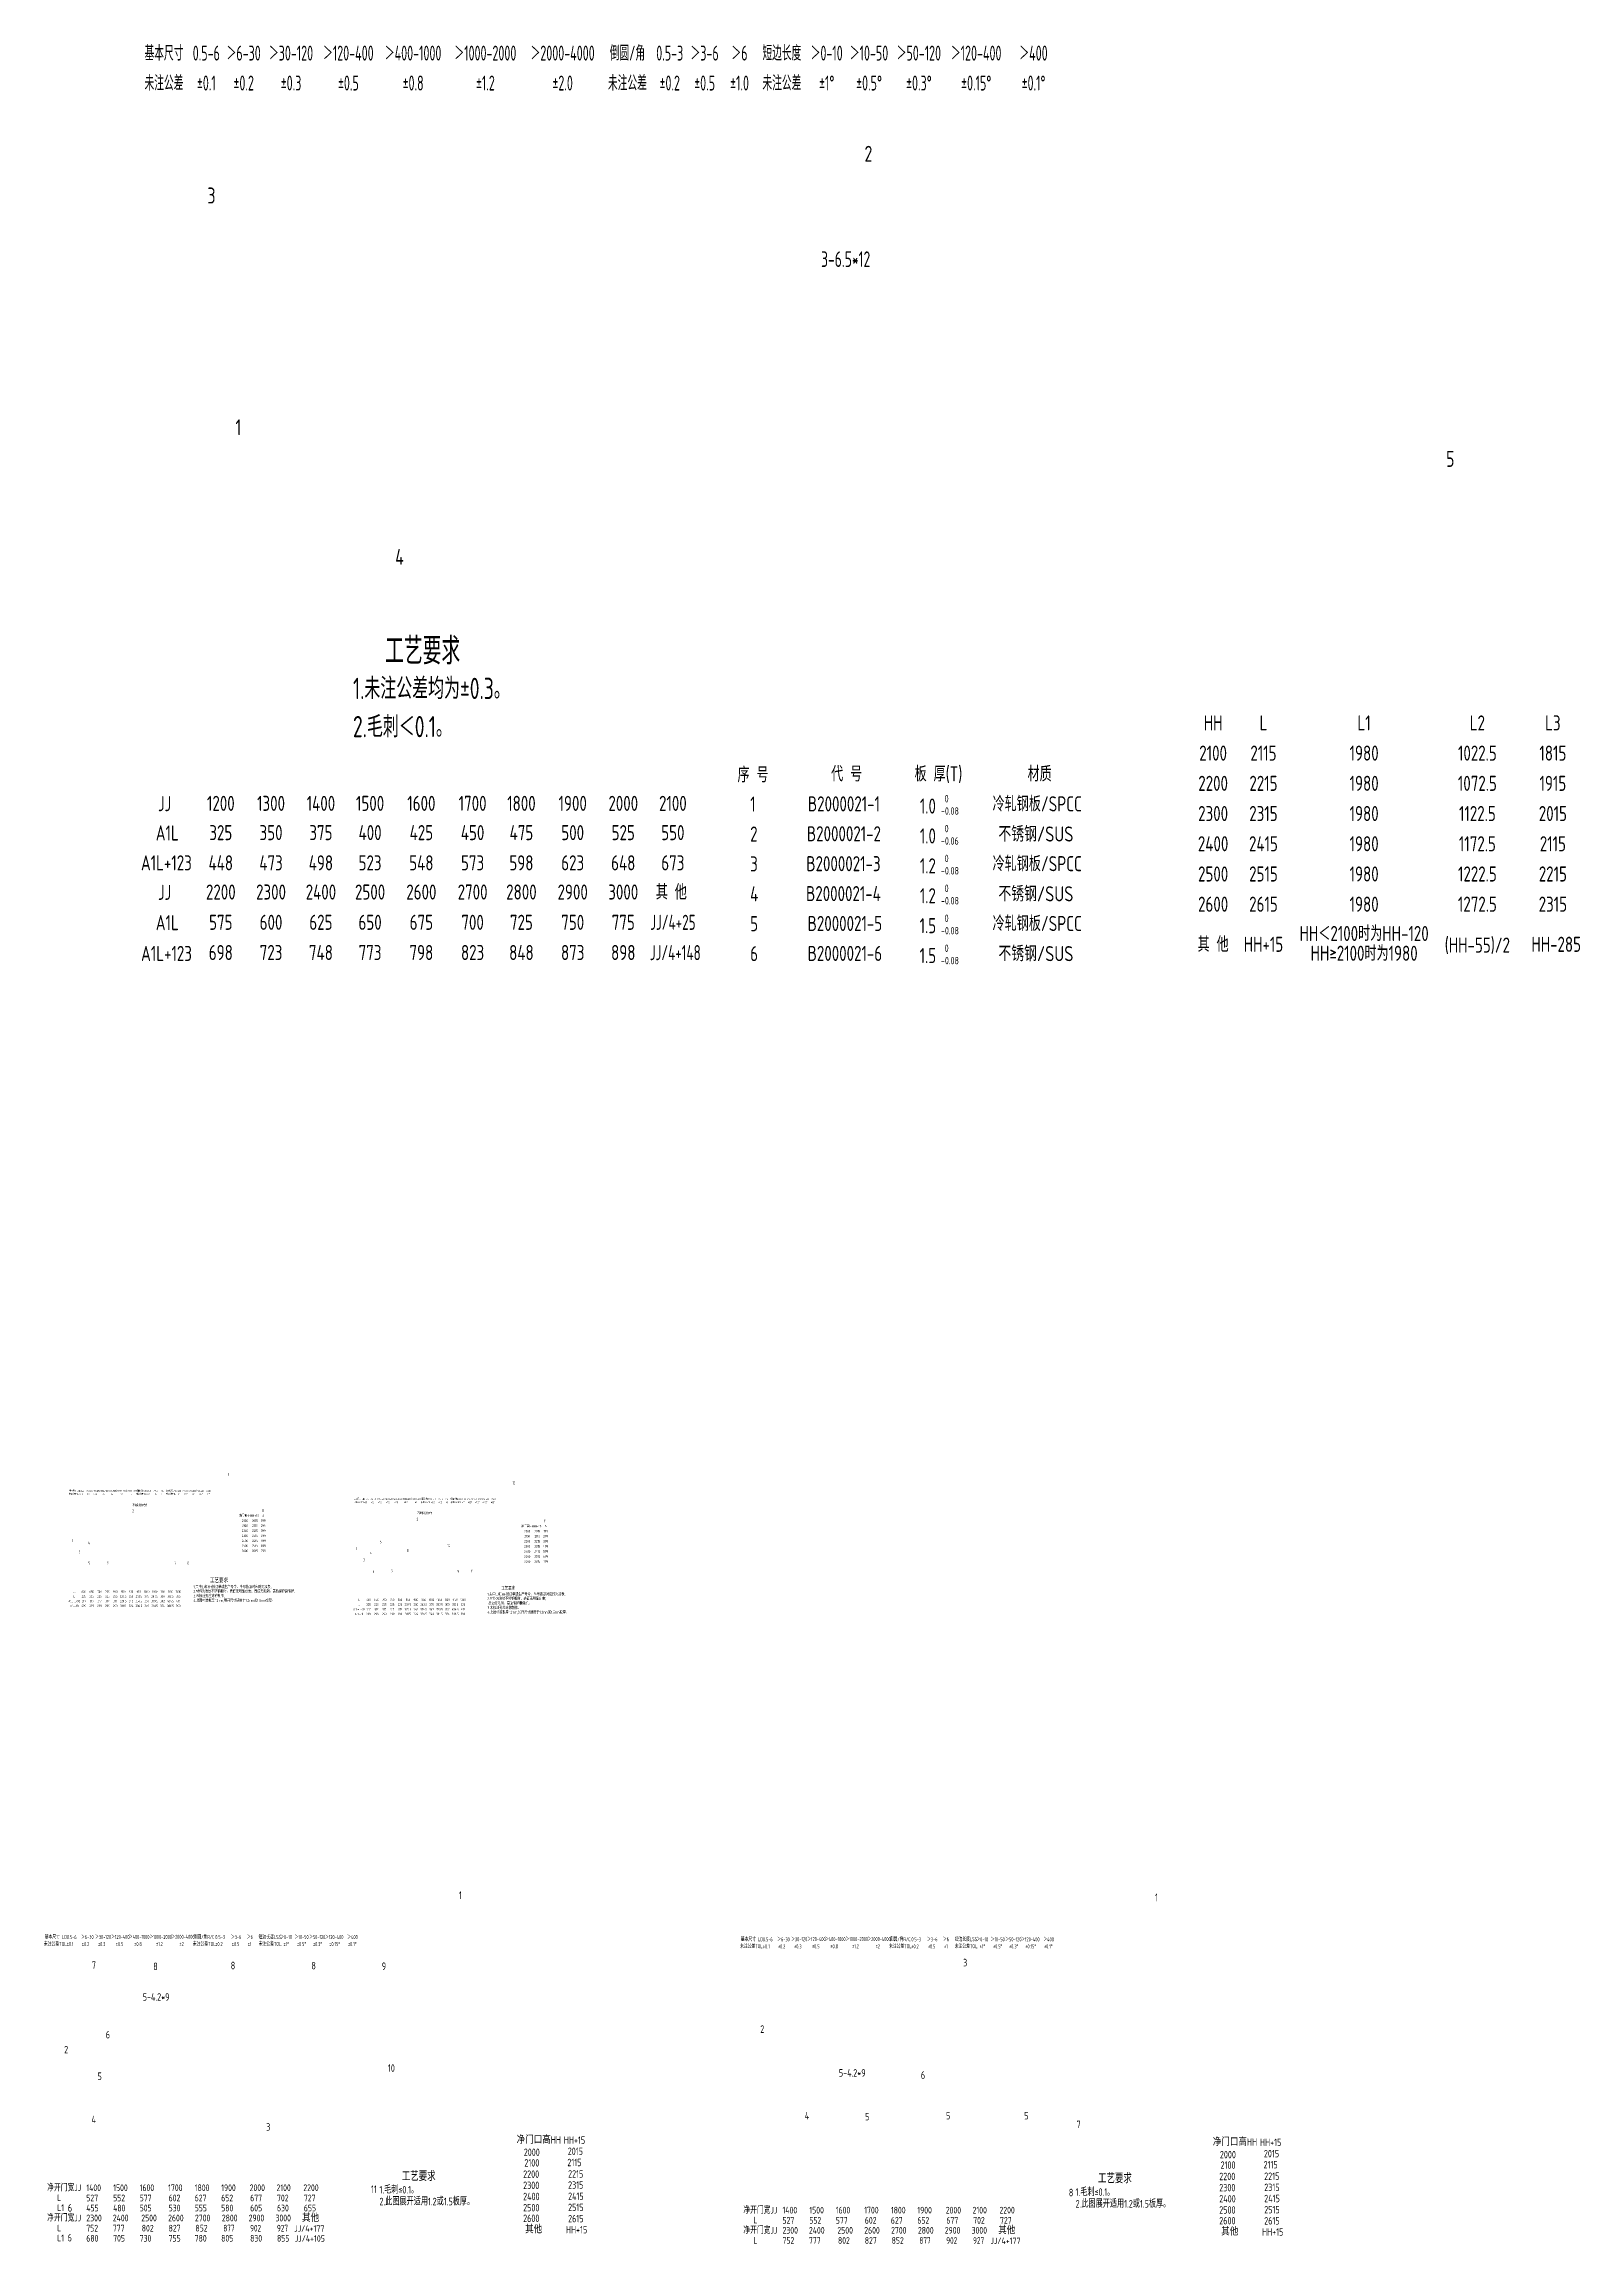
# Model space of a CAD drawing. Header units: inches. Extents: x 14216 to 120088, y -28810 to 23559.
# Drawn here: x 36843 to 39589, y 7090 to 11022 of the extents above; entities that cross this region are included whole.
import ezdxf
from ezdxf.enums import TextEntityAlignment as Align

# ---------------------------------------------------------------- set-up
doc = ezdxf.new("R2010")
doc.units = ezdxf.units.IN
doc.header["$LTSCALE"] = 0.3
doc.header["$MEASUREMENT"] = 0
for name, color, linetype in [('1粗实线', 4, 'Continuous'), ('2', 2, 'Continuous'), ('2细实线', 2, 'Continuous'), ('6', 3, 'Continuous'), ('7', 4, 'Continuous')]:
    doc.layers.add(name, color=color, linetype=linetype)
doc.layers.add('粗实线', color=7, linetype='Continuous', lineweight=30)
doc.styles.add('HZ', font='isocp2.shx', dxfattribs={"width": 0.7, "bigfont": 'hztxt.shx'})

msp = doc.modelspace()

# ---------------------------------------------------------------- texts
at = {"layer": '1粗实线', "color": 4, "style": 'HZ', "width": 0.8}
for s, p in [('2', (38310, 10811.5)), ('3', (37135.1, 10736.9)), ('1', (37185.3, 10322.6)), ('5', (39349.9, 10266.1)), ('4', (37470.9, 10091))]:
    msp.add_text(s, height=28.5, dxfattribs=at).set_placement(p)
at = {"layer": '2', "color": 6, "style": 'HZ'}
for s, height, width, p in [('1.未注公差均为±0.3。', 38, 0.75, (37395.3, 9851.2)), ('2.毛刺＜0.1。', 38, 0.75, (37395.2, 9782.9)), ('不锈钢发纹方向', 4, 0.7, (37001.1, 8408.3)), ('不锈钢发纹方向', 4, 0.7, (37510.3, 8393.8)), ('1.毛刺≤0.1。', 13.5, 0.7, (37442.6, 7179.9)), ('2.此图展开适用1.2或1.5板厚。', 13.5, 0.7, (37442.6, 7158.9)), ('1.毛刺≤0.1。', 13.5, 0.7, (38687.4, 7175.8)), ('2.此图展开适用1.2或1.5板厚。', 13.5, 0.7, (38687.4, 7154.8))]:
    msp.add_text(s, height=height, dxfattribs=dict(at, width=width)).set_placement(p)
at = {"layer": '2', "style": 'HZ'}
for s, width, p in [('HH', 0.8, (38933.3, 9808.5)), ('L', 0.8, (39023.3, 9808.5)), ('L1', 0.8, (39203.3, 9808.5)), ('L2', 0.8, (39405.8, 9808.5)), ('L3', 0.8, (39540.8, 9808.5)), ('2100', 0.8, (38933.3, 9754.5)), ('2115', 0.8, (39023.3, 9754.5)), ('1980', 0.8, (39203.3, 9754.5)), ('1022.5', 0.8, (39405.8, 9754.5)), ('1815', 0.8, (39540.8, 9754.5)), ('2200', 0.8, (38933.3, 9700.5)), ('2215', 0.8, (39023.3, 9700.5)), ('1980', 0.8, (39203.3, 9700.5)), ('1072.5', 0.8, (39405.8, 9700.5)), ('1915', 0.8, (39540.8, 9700.5)), ('JJ', 0.8, (37058.4, 9664.2)), ('1200', 0.8, (37159, 9664.7)), ('1300', 0.8, (37248.8, 9664.7)), ('1400', 0.8, (37338, 9664.7)), ('1500', 0.8, (37425.9, 9664.7)), ('1600', 0.8, (37517.6, 9664.7)), ('1700', 0.8, (37609.2, 9664.7)), ('1800', 0.8, (37696.5, 9664.7)), ('1900', 0.8, (37788.2, 9664.7)), ('2000', 0.8, (37878.6, 9664.7)), ('2100', 0.8, (37967.3, 9664.7)), ('2300', 0.8, (38933.3, 9646.5)), ('2315', 0.8, (39023.3, 9646.5)), ('1980', 0.8, (39203.3, 9646.5)), ('1122.5', 0.8, (39405.8, 9646.5)), ('2015', 0.8, (39540.8, 9646.5)), ('A1L', 0.8, (37063.3, 9611.8)), ('325', 0.8, (37159, 9612.4)), ('350', 0.8, (37248.8, 9612.4)), ('375', 0.8, (37338, 9612.4)), ('400', 0.8, (37425.9, 9612.4)), ('425', 0.8, (37517.6, 9612.4)), ('450', 0.8, (37609.2, 9612.4)), ('475', 0.8, (37696.5, 9612.4)), ('500', 0.8, (37788.2, 9612.4)), ('525', 0.8, (37878.6, 9612.4)), ('550', 0.8, (37967.3, 9612.4)), ('2400', 0.8, (38933.3, 9592.5)), ('2415', 0.8, (39023.3, 9592.5)), ('1980', 0.8, (39203.3, 9592.5)), ('1172.5', 0.8, (39405.8, 9592.5)), ('2115', 0.8, (39540.8, 9592.5)), ('A1L+123', 0.8, (37061.7, 9558.4)), ('448', 0.8, (37159, 9558.4)), ('473', 0.8, (37248.8, 9558.4)), ('498', 0.8, (37338, 9558.4)), ('523', 0.8, (37425.9, 9558.4)), ('548', 0.8, (37517.6, 9558.4)), ('573', 0.8, (37609.2, 9558.4)), ('598', 0.8, (37696.5, 9558.4)), ('623', 0.8, (37788.2, 9558.4)), ('648', 0.8, (37878.6, 9558.4)), ('673', 0.8, (37967.3, 9558.4)), ('JJ', 0.8, (37058.4, 9505.6)), ('2200', 0.8, (37159, 9506.2)), ('2300', 0.8, (37248.8, 9506.2)), ('2400', 0.8, (37338, 9506.2)), ('2500', 0.8, (37425.9, 9506.2)), ('2600', 0.8, (37517.6, 9506.2)), ('2700', 0.8, (37609.2, 9506.2)), ('2800', 0.8, (37696.5, 9506.2)), ('2900', 0.8, (37788.2, 9506.2)), ('3000', 0.8, (37878.6, 9506.2)), ('其 他', 0.8, (37964.6, 9506.2)), ('2500', 0.8, (38933.3, 9538.5)), ('2515', 0.8, (39023.3, 9538.5)), ('1980', 0.8, (39203.3, 9538.5)), ('1222.5', 0.8, (39405.8, 9538.5)), ('2215', 0.8, (39540.8, 9538.5)), ('2600', 0.8, (38933.3, 9484.5)), ('2615', 0.8, (39023.3, 9484.5)), ('1980', 0.8, (39203.3, 9484.5)), ('1272.5', 0.8, (39405.8, 9484.5)), ('2315', 0.8, (39540.8, 9484.5)), ('A1L', 0.8, (37063.3, 9451.5)), ('575', 0.8, (37159, 9452.1)), ('600', 0.8, (37248.8, 9452.1)), ('625', 0.8, (37338, 9452.1)), ('650', 0.8, (37425.9, 9452.1)), ('675', 0.8, (37517.6, 9452.1)), ('700', 0.8, (37609.2, 9452.1)), ('725', 0.8, (37696.5, 9452.1)), ('750', 0.8, (37788.2, 9452.1)), ('775', 0.8, (37878.6, 9452.1)), ('JJ/4+25', 0.7, (37967.3, 9452.1)), ('HH＜2100时为HH-120', 0.8, (39203.3, 9432.1)), ('A1L+123', 0.8, (37061.9, 9396.4)), ('698', 0.8, (37159, 9398.1)), ('723', 0.8, (37248.8, 9398.1)), ('748', 0.8, (37338, 9398.1)), ('773', 0.8, (37425.9, 9398.1)), ('798', 0.8, (37517.6, 9398.1)), ('823', 0.8, (37609.2, 9398.1)), ('848', 0.8, (37696.5, 9398.1)), ('873', 0.8, (37788.2, 9398.1)), ('898', 0.8, (37878.6, 9398.1)), ('JJ/4+148', 0.7, (37971.6, 9397.9)), ('其 他', 0.8, (38933.3, 9412.8)), ('HH+15', 0.8, (39023.3, 9412.8)), ('HH≥2100时为1980', 0.8, (39203.3, 9396.8)), ('(HH-55)/2', 0.8, (39405.8, 9411.4)), ('HH-285', 0.8, (39546.7, 9412.8))]:
    msp.add_text(s, height=27, dxfattribs=dict(at, width=width)).set_placement(p, align=Align.MIDDLE_CENTER)
at = {"layer": '2', "color": 2, "linetype": 'ByBlock', "style": 'HZ', "width": 0.8}
for s, p in [('序 号', (38082.9, 9702.3)), ('1', (38105.5, 9649.9)), ('2', (38105.5, 9596.4)), ('3', (38105.5, 9543)), ('4', (38105.5, 9489.5)), ('5', (38105.5, 9436.1)), ('6', (38105.5, 9382.6))]:
    msp.add_text(s, height=27, dxfattribs=at).set_placement(p)
for s, p in [('代 号', (38278, 9717.3)), ('板 厚(T)', (38442.2, 9717.3)), ('材质', (38623.1, 9717.3)), ('B2000021-1', (38273.2, 9663.8)), ('1.0', (38423.3, 9659.9)), ('冷轧钢板/SPCC', (38618.7, 9663.8)), ('B2000021-2', (38273.2, 9610.4)), ('1.0', (38423.3, 9606.5)), ('B2000021-3', (38272.3, 9556.9)), ('1.2', (38423.3, 9553)), ('冷轧钢板/SPCC', (38618.7, 9556.9)), ('B2000021-4', (38272.3, 9503.4)), ('1.2', (38423.3, 9499.6)), ('B2000021-5', (38274.9, 9450)), ('1.5', (38423.3, 9446.1)), ('冷轧钢板/SPCC', (38618.7, 9450)), ('B2000021-6', (38274.9, 9396.5)), ('1.5', (38423.3, 9392.6))]:
    msp.add_text(s, height=27, dxfattribs=at).set_placement(p, align=Align.MIDDLE_CENTER)
at = {"layer": '2', "style": 'HZ'}
for s, height, width, p in [('不锈钢/SUS', 27, 0.85, (38549.4, 9596.4)), ('不锈钢/SUS', 27, 0.85, (38549.4, 9489.5)), ('不锈钢/SUS', 27, 0.85, (38549.4, 9382.6)), ('净开门宽JJ', 12, 0.75, (36848.5, 7184.2)), ('1400', 12, 0.75, (36918.6, 7184.2)), ('1500', 12, 0.75, (36966.6, 7184.2)), ('1600', 12, 0.75, (37013.9, 7184.2)), ('1700', 12, 0.75, (37064.8, 7184.2)), ('1800', 12, 0.75, (37112.4, 7184.2)), ('1900', 12, 0.75, (37159.7, 7184.2)), ('2000', 12, 0.75, (37210.6, 7184.2)), ('2100', 12, 0.75, (37258.6, 7184.2)), ('2200', 12, 0.75, (37306.6, 7184.2)), ('L', 12, 0.75, (36866.5, 7166.5)), ('L1', 12, 0.75, (36866.5, 7148.5)), ('455', 12, 0.75, (36918.5, 7148)), ('527', 12, 0.75, (36918.5, 7166)), ('480', 12, 0.75, (36966.5, 7148)), ('552', 12, 0.75, (36966.5, 7166)), ('577', 12, 0.75, (37013.9, 7166)), ('505', 12, 0.75, (37013.9, 7148)), ('602', 12, 0.75, (37065.7, 7166)), ('530', 12, 0.75, (37065.7, 7148)), ('627', 12, 0.75, (37112.3, 7166)), ('555', 12, 0.75, (37112.3, 7148)), ('652', 12, 0.75, (37159.7, 7166)), ('580', 12, 0.75, (37159.7, 7148)), ('677', 12, 0.75, (37211.5, 7166)), ('605', 12, 0.75, (37211.5, 7148)), ('702', 12, 0.75, (37259.5, 7166)), ('630', 12, 0.75, (37259.5, 7148)), ('727', 12, 0.75, (37307.5, 7166)), ('655', 12, 0.75, (37307.5, 7148)), ('净开门宽JJ', 12, 0.75, (38093.2, 7144.2)), ('净开门宽JJ', 12, 0.75, (36848.5, 7130.2)), ('L', 12, 0.75, (36866.5, 7112.5)), ('752', 12, 0.75, (36918.5, 7112)), ('2300', 12, 0.75, (36918.6, 7130.2)), ('777', 12, 0.75, (36965.9, 7112)), ('2400', 12, 0.75, (36965.9, 7130.2)), ('2500', 12, 0.75, (37016.8, 7130.2)), ('802', 12, 0.75, (37017.7, 7112)), ('2600', 12, 0.75, (37064.8, 7130.2)), ('827', 12, 0.75, (37065.7, 7112)), ('2700', 12, 0.75, (37112.8, 7130.2)), ('852', 12, 0.75, (37113.7, 7112)), ('2800', 12, 0.75, (37160.8, 7130.2)), ('877', 12, 0.7, (37163.4, 7112)), ('2900', 12, 0.75, (37208.8, 7130.2)), ('902', 12, 0.7, (37211.4, 7112)), ('3000', 12, 0.75, (37256.8, 7130.2)), ('927', 12, 0.7, (37259.4, 7112)), ('JJ/4+177', 11.5, 0.8, (37290.4, 7111.8)), ('其他', 13.3, 0.85, (37304.2, 7129.4)), ('净开门宽JJ', 12, 0.75, (38093.2, 7108.2)), ('L', 12, 0.75, (38111.2, 7126.5)), ('1400', 12, 0.75, (38163.4, 7144.2)), ('2300', 12, 0.75, (38163.4, 7108.2)), ('527', 12, 0.75, (38163.3, 7126)), ('2400', 12, 0.75, (38210.6, 7108.2)), ('1500', 12, 0.75, (38211.4, 7144.2)), ('552', 12, 0.75, (38211.3, 7126)), ('1600', 12, 0.75, (38258.6, 7144.2)), ('577', 12, 0.75, (38258.6, 7126)), ('2500', 12, 0.75, (38261.5, 7108.2)), ('1700', 12, 0.75, (38309.5, 7144.2)), ('2600', 12, 0.75, (38309.5, 7108.2)), ('602', 12, 0.75, (38310.5, 7126)), ('1800', 12, 0.75, (38357.2, 7144.2)), ('627', 12, 0.75, (38357.1, 7126)), ('2700', 12, 0.75, (38357.5, 7108.2)), ('1900', 12, 0.75, (38404.4, 7144.2)), ('652', 12, 0.75, (38404.4, 7126)), ('2800', 12, 0.75, (38405.5, 7108.2)), ('2900', 12, 0.75, (38453.5, 7108.2)), ('2000', 12, 0.75, (38455.3, 7144.2)), ('677', 12, 0.75, (38456.3, 7126)), ('3000', 12, 0.75, (38501.5, 7108.2)), ('2100', 12, 0.75, (38503.3, 7144.2)), ('702', 12, 0.75, (38504.3, 7126)), ('其他', 13.3, 0.85, (38548.9, 7107.3)), ('2200', 12, 0.75, (38551.3, 7144.2)), ('727', 12, 0.75, (38552.3, 7126)), ('L1', 12, 0.75, (36866.5, 7094.5)), ('680', 12, 0.75, (36918.5, 7094)), ('705', 12, 0.75, (36966.5, 7094)), ('730', 12, 0.75, (37013.9, 7094)), ('755', 12, 0.75, (37065.7, 7094)), ('780', 12, 0.75, (37112.3, 7094)), ('805', 12, 0.75, (37159.7, 7094)), ('830', 12, 0.75, (37211.5, 7094)), ('855', 12, 0.75, (37259.5, 7094)), ('JJ/4+105', 11.5, 0.8, (37291.2, 7093.8)), ('L', 12, 0.75, (38111.2, 7090.5)), ('752', 12, 0.75, (38163.3, 7090)), ('777', 12, 0.75, (38210.6, 7090)), ('802', 12, 0.75, (38262.5, 7090)), ('827', 12, 0.75, (38310.5, 7090)), ('852', 12, 0.75, (38358.5, 7090)), ('877', 12, 0.7, (38408.1, 7090)), ('902', 12, 0.7, (38456.1, 7090)), ('927', 12, 0.7, (38504.1, 7090)), ('JJ/4+177', 11.5, 0.8, (38535.1, 7089.7))]:
    msp.add_text(s, height=height, dxfattribs=dict(at, width=width)).set_placement(p)
at = {"layer": '2', "color": 6, "attachment_point": 5, "style": 'HZ'}
for s, insert, char_height in [('3-6.5*12', (38276.3, 10637.4), 28), ('\\A1;5-4.2*9', (37043.3, 7531.2), 13.5), ('\\A1;5-4.2*9', (38288, 7395.5), 13.5)]:
    msp.add_mtext(s, dxfattribs=dict(at, insert=insert, char_height=char_height))
at = {"layer": '2', "char_height": 13.28, "attachment_point": 1, "style": 'HZ'}
for s, insert in [(' 0\\P-0.08', (38446.7, 9679.8)), (' 0\\P-0.06', (38446.7, 9626.3)), (' 0\\P-0.08', (38446.7, 9572.9)), (' 0\\P-0.08', (38446.7, 9519.4)), (' 0\\P-0.08', (38446.7, 9465.9)), (' 0\\P-0.08', (38446.7, 9412.5))]:
    msp.add_mtext(s, dxfattribs=dict(at, insert=insert))
at = {"layer": '2细实线', "linetype": 'ByBlock', "style": 'HZ', "width": 0.65}
for s, p in [('基本尺寸', (37057.4, 11005.7)), ('0.5-6', (37133.1, 11005.7)), ('＞6-30', (37199.9, 11005.7)), ('＞30-120', (37284.6, 11005.7)), ('＞120-400', (37387.1, 11005.7)), ('＞400-1000', (37502.9, 11005.7)), ('＞1000-2000', (37632.1, 11005.7)), ('＞2000-4000', (37770.2, 11005.7)), ('倒圆/角', (37886, 11005.7)), ('0.5-3', (37961.7, 11005.7)), ('＞3-6', (38024.1, 11005.7)), ('＞6', (38086.5, 11005.7)), ('短边长度', (38162.2, 11005.7)), ('＞0-10', (38242.4, 11005.7)), ('＞10-50', (38318.1, 11005.7)), ('＞50-120', (38407.2, 11005.7)), ('＞120-400', (38509.7, 11005.7)), ('＞400', (38612.2, 11005.7)), ('未注公差', (37057.4, 10952.2)), ('%%p0.1', (37133.1, 10952.2)), ('%%p0.2', (37199.9, 10952.2)), ('%%p0.3', (37284.6, 10952.2)), ('%%p0.5', (37387.1, 10952.2)), ('%%p0.8', (37502.9, 10952.2)), ('%%p1.2', (37632.1, 10952.2)), ('%%p2.0', (37770.2, 10952.2)), ('未注公差', (37886, 10952.2)), ('%%p0.2', (37961.7, 10952.2)), ('%%p0.5', (38024.1, 10952.2)), ('%%p1.0', (38086.5, 10952.2)), ('未注公差', (38162.2, 10952.2)), ('%%p1%%d', (38242.4, 10952.2)), ('%%p0.5%%d', (38318.1, 10952.2)), ('%%p0.3%%d', (38407.2, 10952.2)), ('%%p0.15%%d', (38509.7, 10952.2)), ('%%p0.1%%d', (38612.2, 10952.2))]:
    msp.add_text(s, height=26.73, dxfattribs=at).set_placement(p, align=Align.MIDDLE_CENTER)
at = {"layer": '2细实线', "style": 'HZ', "width": 0.8}
for s, height, p in [('净门高HH', 4.5, (37202, 8391.6)), ('2000', 4.5, (37202, 8382.6)), ('2100', 4.5, (37202, 8373.6)), ('HH+15', 4.5, (37220, 8391.6)), ('2015', 4.5, (37220, 8382.6)), ('2115', 4.5, (37220, 8373.6)), ('299', 4.5, (37235, 8373.6)), ('199', 4.5, (37235, 8382.6)), ('A', 4.5, (37235, 8391.6)), ('2400', 4.5, (37202, 8346.6)), ('2300', 4.5, (37202, 8355.6)), ('2500', 4.5, (37202, 8337.6)), ('2200', 4.5, (37202, 8364.6)), ('2415', 4.5, (37220, 8346.6)), ('2515', 4.5, (37220, 8337.6)), ('2215', 4.5, (37220, 8364.6)), ('2315', 4.5, (37220, 8355.6)), ('499', 4.5, (37235, 8355.6)), ('399', 4.5, (37235, 8364.6)), ('599', 4.5, (37235, 8346.6)), ('699', 4.5, (37235, 8337.6)), ('净门高HH', 4.5, (37706.9, 8372.7)), ('2300', 4.5, (37706.9, 8336.7)), ('2000', 4.5, (37706.9, 8363.7)), ('2200', 4.5, (37706.9, 8345.7)), ('2100', 4.5, (37706.9, 8354.7)), ('HH+15', 4.5, (37724.9, 8372.7)), ('2015', 4.5, (37724.9, 8363.7)), ('2215', 4.5, (37724.9, 8345.7)), ('2315', 4.5, (37724.9, 8336.7)), ('2115', 4.5, (37724.9, 8354.7)), ('499', 4.5, (37739.9, 8336.7)), ('299', 4.5, (37739.9, 8354.7)), ('399', 4.5, (37739.9, 8345.7)), ('199', 4.5, (37739.9, 8363.7)), ('A', 4.5, (37739.9, 8372.7)), ('2600', 4.5, (37202, 8328.6)), ('2615', 4.5, (37220, 8328.6)), ('799', 4.5, (37235, 8328.6)), ('2400', 4.5, (37706.9, 8327.7)), ('2500', 4.5, (37706.9, 8318.7)), ('2600', 4.5, (37706.9, 8309.7)), ('2415', 4.5, (37724.9, 8327.7)), ('2515', 4.5, (37724.9, 8318.7)), ('2615', 4.5, (37724.9, 8309.7)), ('599', 4.5, (37739.9, 8327.7)), ('699', 4.5, (37739.9, 8318.7)), ('799', 4.5, (37739.9, 8309.7)), ('JJ', 4.22, (36897.1, 8255.7)), ('600', 4.22, (36914, 8255.7)), ('650', 4.22, (36928.1, 8255.7)), ('700', 4.22, (36942.1, 8255.7)), ('750', 4.22, (36956.2, 8255.7)), ('800', 4.22, (36970.3, 8255.7)), ('850', 4.22, (36984.4, 8255.7)), ('900', 4.22, (36998.5, 8255.7)), ('950', 4.22, (37012.5, 8255.7)), ('1000', 4.22, (37026.6, 8255.7)), ('1050', 4.22, (37040.7, 8255.7)), ('1100', 4.22, (37054.8, 8255.7)), ('1150', 4.22, (37068.9, 8255.7)), ('1200', 4.22, (37082.9, 8255.7)), ('A1L=L+92', 4.22, (36897.1, 8238.8)), ('A1L-18', 4.22, (36897.1, 8230.3)), ('L', 4.22, (36897.1, 8247.2)), ('299', 4.22, (36914, 8230.3)), ('225', 4.22, (36914, 8247.2)), ('317', 4.22, (36914, 8238.8)), ('299', 4.22, (36928.1, 8230.3)), ('225', 4.22, (36928.1, 8247.2)), ('317', 4.22, (36928.1, 8238.8)), ('299', 4.22, (36942.1, 8230.3)), ('225', 4.22, (36942.1, 8247.2)), ('317', 4.22, (36942.1, 8238.8)), ('299', 4.22, (36956.2, 8230.3)), ('225', 4.22, (36956.2, 8247.2)), ('317', 4.22, (36956.2, 8238.8)), ('299', 4.22, (36970.3, 8230.3)), ('225', 4.22, (36970.3, 8247.2)), ('317', 4.22, (36970.3, 8238.8)), ('329.5', 4.22, (36984.4, 8238.8)), ('237.5', 4.22, (36984.4, 8247.2)), ('311.5', 4.22, (36984.4, 8230.3)), ('342', 4.22, (36998.5, 8238.8)), ('324', 4.22, (36998.5, 8230.3)), ('250', 4.22, (36998.5, 8247.2)), ('354.5', 4.22, (37012.5, 8238.8)), ('262.5', 4.22, (37012.5, 8247.2)), ('336.5', 4.22, (37012.5, 8230.3)), ('349', 4.22, (37026.6, 8230.3)), ('275', 4.22, (37026.6, 8247.2)), ('367', 4.22, (37026.6, 8238.8)), ('287.5', 4.22, (37040.7, 8247.2)), ('379.5', 4.22, (37040.7, 8238.8)), ('361.5', 4.22, (37040.7, 8230.3)), ('374', 4.22, (37054.8, 8230.3)), ('300', 4.22, (37054.8, 8247.2)), ('392', 4.22, (37054.8, 8238.8)), ('404.5', 4.22, (37068.9, 8238.8)), ('386.5', 4.22, (37068.9, 8230.3)), ('312.5', 4.22, (37068.9, 8247.2)), ('399', 4.22, (37082.9, 8230.3)), ('325', 4.22, (37082.9, 8247.2)), ('417', 4.22, (37082.9, 8238.8)), ('A1L=L+92', 4.22, (37406.2, 8224.3)), ('JJ', 4.22, (37406.2, 8241.2)), ('L', 4.22, (37406.2, 8232.7)), ('600', 4.22, (37423.1, 8241.2)), ('225', 4.22, (37423.1, 8232.7)), ('317', 4.22, (37423.1, 8224.3)), ('650', 4.22, (37437.2, 8241.2)), ('225', 4.22, (37437.2, 8232.7)), ('317', 4.22, (37437.2, 8224.3)), ('225', 4.22, (37451.3, 8232.7)), ('700', 4.22, (37451.3, 8241.2)), ('317', 4.22, (37451.3, 8224.3)), ('750', 4.22, (37465.4, 8241.2)), ('225', 4.22, (37465.4, 8232.7)), ('317', 4.22, (37465.4, 8224.3)), ('225', 4.22, (37479.5, 8232.7)), ('800', 4.22, (37479.5, 8241.2)), ('317', 4.22, (37479.5, 8224.3)), ('237.5', 4.22, (37493.5, 8232.7)), ('329.5', 4.22, (37493.5, 8224.3)), ('850', 4.22, (37493.5, 8241.2)), ('250', 4.22, (37507.6, 8232.7)), ('342', 4.22, (37507.6, 8224.3)), ('900', 4.22, (37507.6, 8241.2)), ('354.5', 4.22, (37521.7, 8224.3)), ('262.5', 4.22, (37521.7, 8232.7)), ('950', 4.22, (37521.7, 8241.2)), ('1000', 4.22, (37535.8, 8241.2)), ('275', 4.22, (37535.8, 8232.7)), ('367', 4.22, (37535.8, 8224.3)), ('287.5', 4.22, (37549.9, 8232.7)), ('379.5', 4.22, (37549.9, 8224.3)), ('1050', 4.22, (37549.9, 8241.2)), ('1100', 4.22, (37563.9, 8241.2)), ('392', 4.22, (37563.9, 8224.3)), ('300', 4.22, (37563.9, 8232.7)), ('404.5', 4.22, (37578, 8224.3)), ('312.5', 4.22, (37578, 8232.7)), ('1150', 4.22, (37578, 8241.2)), ('1200', 4.22, (37592.1, 8241.2)), ('325', 4.22, (37592.1, 8232.7)), ('417', 4.22, (37592.1, 8224.3)), ('A1L-18', 4.22, (37406.2, 8215.8)), ('299', 4.22, (37423.1, 8215.8)), ('299', 4.22, (37437.2, 8215.8)), ('299', 4.22, (37451.3, 8215.8)), ('299', 4.22, (37465.4, 8215.8)), ('299', 4.22, (37479.5, 8215.8)), ('311.5', 4.22, (37493.5, 8215.8)), ('324', 4.22, (37507.6, 8215.8)), ('336.5', 4.22, (37521.7, 8215.8)), ('349', 4.22, (37535.8, 8215.8)), ('361.5', 4.22, (37549.9, 8215.8)), ('374', 4.22, (37563.9, 8215.8)), ('386.5', 4.22, (37578, 8215.8)), ('399', 4.22, (37592.1, 8215.8))]:
    msp.add_text(s, height=height, dxfattribs=at).set_placement(p, align=Align.MIDDLE_CENTER)
at = {"layer": '2细实线', "color": 6, "style": 'HZ', "width": 0.8}
for s, p in [('1.其中JJ和HH按订单或生产号令，件号按照对应的对照表。', (37110.1, 8261.7)), ('2.材料为发纹不锈钢板时，表面无明显划痕；周边无毛刺，需贴保护膜保护。', (37110, 8253.8)), ('4.此图标准板厚1.2mm,展开尺寸适用于1.2mm或1.5mm板厚。', (37110.2, 8237.5)), ('3.未标注孔位对称制作。', (37110.3, 8245.5)), ('1.其中JJ和HH按订单或生产号令，件号按照对应的对照表。', (37635.7, 8248.5)), ('2.材料为发纹不锈钢板时，表面无明显划痕；', (37635.6, 8240.6)), ('4.此图标准板厚1.2mm,展开尺寸适用于1.2mm或1.5mm板厚。', (37635.8, 8216.4)), ('3.未标注孔位对称制作。', (37635.9, 8224.4)), ('周边无毛刺，需贴保护膜保护。', (37637.5, 8232.3))]:
    msp.add_text(s, height=5.083, dxfattribs=at).set_placement(p)
at = {"layer": '6', "style": 'HZ', "width": 0.7}
for s, p in [('未注公差TOL.', (36887.5, 8428.5)), ('基本尺寸 LD.', (36888.2, 8434.1)), ('0.5-6', (36906, 8434)), ('%%P0.1', (36906, 8428.3)), ('＞6-30', (36917.5, 8434)), ('%%P0.2', (36918.2, 8428.3)), ('＞30-120', (36928.8, 8434.1)), ('%%P0.3', (36931.2, 8428.3)), ('＞120-400', (36941.8, 8434.1)), ('%%P0.5', (36945.6, 8428.4)), ('＞400-1000', (36956.1, 8434.1)), ('%%P0.8', (36960.5, 8428.4)), ('＞1000-2000', (36972.7, 8434.2)), ('%%P1.2', (36978, 8428.4)), ('＞2000-4000', (36990.3, 8434.2)), ('%%P2', (36997, 8428.4)), ('未注公差TOL.', (37007.8, 8428.5)), ('倒圆/角R/C', (37008.4, 8434.1)), ('0.5-3', (37025.9, 8434)), ('%%P0.2', (37025.9, 8428.3)), ('＞3-6', (37038.5, 8434)), ('%%P0.5', (37039.2, 8428.3)), ('＞6', (37051.4, 8434.1)), ('%%P1', (37052.1, 8428.3)), ('短边长度LSS.', (37060.8, 8434.1)), ('未注公差TOL.', (37060.8, 8428.5)), ('＞0-10', (37078.3, 8434)), ('%%P1%%D', (37080.9, 8428.3)), ('＞10-50', (37089.8, 8434)), ('%%P0.5%%D', (37091.8, 8428.3)), ('＞50-120', (37101.6, 8434)), ('%%P0.3%%D', (37104.7, 8428.3)), ('＞120-400', (37114.4, 8434)), ('%%P0.15%%D', (37117.8, 8428.3)), ('＞400', (37132.4, 8434)), ('%%P0.1%%D', (37132.9, 8428.3)), ('未注公差TOL.', (37396.7, 8413.9)), ('基本尺寸 LD.', (37397.3, 8419.6)), ('0.5-6', (37415.2, 8419.5)), ('%%P0.1', (37415.2, 8413.8)), ('＞6-30', (37426.7, 8419.5)), ('%%P0.2', (37427.4, 8413.8)), ('＞30-120', (37438, 8419.6)), ('%%P0.3', (37440.4, 8413.8)), ('＞120-400', (37450.9, 8419.6)), ('%%P0.5', (37454.8, 8413.8)), ('＞400-1000', (37465.3, 8419.6)), ('%%P0.8', (37469.6, 8413.8)), ('＞1000-2000', (37481.8, 8419.7)), ('%%P1.2', (37487.2, 8413.9)), ('＞2000-4000', (37499.5, 8419.7)), ('%%P2', (37506.2, 8413.9)), ('未注公差TOL.', (37516.9, 8413.9)), ('倒圆/角R/C', (37517.6, 8419.6)), ('0.5-3', (37535, 8419.5)), ('%%P0.2', (37535, 8413.8)), ('＞3-6', (37547.6, 8419.5)), ('%%P0.5', (37548.4, 8413.8)), ('＞6', (37560.5, 8419.6)), ('%%P1', (37561.3, 8413.8)), ('短边长度LSS.', (37570, 8419.6)), ('未注公差TOL.', (37570, 8413.9)), ('＞0-10', (37587.5, 8419.5)), ('%%P1%%D', (37590.1, 8413.8)), ('＞10-50', (37599, 8419.5)), ('%%P0.5%%D', (37600.9, 8413.8)), ('＞50-120', (37610.7, 8419.5)), ('%%P0.3%%D', (37613.9, 8413.8)), ('＞120-400', (37623.6, 8419.5)), ('%%P0.15%%D', (37627, 8413.8)), ('＞400', (37641.6, 8419.5)), ('%%P0.1%%D', (37642.1, 8413.8))]:
    msp.add_text(s, height=3.25, dxfattribs=at).set_placement(p)
at = {"layer": '6', "color": 2, "style": 'HZ', "width": 0.7}
for s, p in [('未注公差TOL.', (36842.6, 7622.5)), ('基本尺寸 LD.', (36844.1, 7634.9)), ('0.5-6', (36883.6, 7634.7)), ('%%P0.1', (36883.6, 7622.1)), ('＞6-30', (36909.1, 7634.7)), ('%%P0.2', (36910.6, 7622.1)), ('＞30-120', (36934.1, 7635)), ('%%P0.3', (36939.4, 7622.1)), ('＞120-400', (36962.8, 7635.1)), ('%%P0.5', (36971.4, 7622.2)), ('＞400-1000', (36994.6, 7635.1)), ('%%P0.8', (37004.2, 7622.2)), ('＞1000-2000', (37031.3, 7635.1)), ('%%P1.2', (37043.1, 7622.3)), ('＞2000-4000', (37070.4, 7635.2)), ('%%P2', (37085.2, 7622.4)), ('未注公差TOL.', (37109, 7622.5)), ('倒圆/角R/C', (37110.4, 7634.9)), ('0.5-3', (37149.1, 7634.7)), ('%%P0.2', (37149.1, 7622.1)), ('＞3-6', (37177, 7634.7)), ('%%P0.5', (37178.7, 7622.1)), ('＞6', (37205.6, 7635)), ('%%P1', (37207.3, 7622.1)), ('短边长度LSS.', (37226.6, 7634.9)), ('未注公差TOL.', (37226.6, 7622.5)), ('＞0-10', (37265.3, 7634.7)), ('%%P1%%D', (37271.1, 7622.1)), ('＞10-50', (37290.8, 7634.7)), ('%%P0.5%%D', (37295.1, 7622.1)), ('＞50-120', (37316.9, 7634.7)), ('%%P0.3%%D', (37323.8, 7622.1)), ('＞120-400', (37345.3, 7634.7)), ('%%P0.15%%D', (37352.9, 7622.1)), ('＞400', (37385.1, 7634.7)), ('%%P0.1%%D', (37386.3, 7622.1)), ('基本尺寸 LD.', (38088.8, 7630.9)), ('0.5-6', (38128.3, 7630.7)), ('＞6-30', (38153.8, 7630.7)), ('＞30-120', (38178.8, 7630.9)), ('＞120-400', (38207.5, 7631)), ('＞400-1000', (38239.3, 7631)), ('＞1000-2000', (38276, 7631.1)), ('＞2000-4000', (38315.1, 7631.2)), ('倒圆/角R/C', (38355.2, 7630.9)), ('0.5-3', (38393.8, 7630.7)), ('＞3-6', (38421.8, 7630.7)), ('＞6', (38450.3, 7630.9)), ('短边长度LSS.', (38471.3, 7630.9)), ('＞0-10', (38510.1, 7630.7)), ('＞10-50', (38535.5, 7630.7)), ('＞50-120', (38561.6, 7630.7)), ('＞120-400', (38590, 7630.7)), ('＞400', (38629.9, 7630.7)), ('未注公差TOL.', (38087.4, 7618.4)), ('%%P0.1', (38128.3, 7618.1)), ('%%P0.2', (38155.3, 7618.1)), ('%%P0.3', (38184.1, 7618.1)), ('%%P0.5', (38216.1, 7618.2)), ('%%P0.8', (38249, 7618.2)), ('%%P1.2', (38287.8, 7618.3)), ('%%P2', (38329.9, 7618.4)), ('未注公差TOL.', (38353.7, 7618.4)), ('%%P0.2', (38393.8, 7618.1)), ('%%P0.5', (38423.4, 7618.1)), ('%%P1', (38452, 7618.1)), ('未注公差TOL.', (38471.3, 7618.4)), ('%%P1%%D', (38515.8, 7618.1)), ('%%P0.5%%D', (38539.8, 7618.1)), ('%%P0.3%%D', (38568.5, 7618.1)), ('%%P0.15%%D', (38597.6, 7618.1)), ('%%P0.1%%D', (38631, 7618.1))]:
    msp.add_text(s, height=7.2, dxfattribs=at).set_placement(p)
at = {"layer": '7', "style": 'HZ', "width": 0.7}
for s, height, p in [('9', 5.1, (37171.3, 8462.2)), ('12', 5.1, (37680.5, 8447.8)), ('2', 5.1, (37000.7, 8397.7)), ('8', 5.1, (37232.9, 8398.1)), ('2', 5.1, (37509.1, 8382.7)), ('11', 5.1, (37737.3, 8379.7)), ('1', 5.1, (36892.8, 8344.4)), ('4', 5.1, (36921.5, 8340.5)), ('5', 5.1, (37443.5, 8342)), ('10', 5.1, (37564, 8335.4)), ('3', 5.1, (36905, 8324.3)), ('5', 5.1, (36921.9, 8304.3)), ('6', 5.1, (36955.6, 8304.8)), ('7', 5.1, (37075.8, 8304.5)), ('8', 5.1, (37099.2, 8304.4)), ('1', 5.1, (37401.1, 8329.9)), ('3', 5.1, (37413.6, 8310.1)), ('4', 5.1, (37426.2, 8322.2)), ('8', 5.1, (37491.6, 8326.6)), ('6', 5.1, (37430.5, 8289.6)), ('7', 5.1, (37463.6, 8289.7)), ('9', 5.1, (37582.2, 8289.6)), ('11', 5.1, (37606.7, 8290.2)), ('1', 13.5, (37584.7, 7706.4)), ('1', 13.5, (38829.4, 7702.4)), ('7', 13.5, (36928.3, 7581.3)), ('8', 13.5, (37038.2, 7579.2)), ('8', 13.5, (37176.8, 7580.7)), ('8', 13.5, (37321, 7580.5)), ('9', 13.5, (37446.8, 7579.5)), ('3', 13.5, (38486.2, 7585.9)), ('2', 13.5, (38123.6, 7467.1)), ('2', 13.5, (36878.9, 7430.4)), ('6', 13.5, (36953.3, 7457.1)), ('5', 13.5, (36938.5, 7382.8)), ('10', 13.5, (37457.8, 7397.4)), ('6', 13.5, (38410.8, 7384.9)), ('4', 13.5, (36927.9, 7305.7)), ('4', 13.5, (38203.2, 7312.2)), ('5', 13.5, (38311, 7310.6)), ('5', 13.5, (38455.6, 7312.3)), ('5', 13.5, (38595.5, 7312.3)), ('3', 13.5, (37240.1, 7292.3)), ('7', 13.5, (38689.1, 7296.9)), ('6', 13.5, (36885.5, 7147.5)), ('11', 13.5, (37427.6, 7180.9)), ('8', 13.5, (38675.3, 7174.9)), ('6', 13.5, (36885.1, 7094.2))]:
    msp.add_text(s, height=height, dxfattribs=at).set_placement(p)
at = {"layer": '7', "color": 3, "style": 'HZ', "width": 0.75}
for height, p in [(8, (37139.6, 8271.8)), (6, (37660.6, 8258.8))]:
    msp.add_text('工艺要求', height=height, dxfattribs=at).set_placement(p)
at = {"layer": '7', "color": 2, "style": 'HZ', "width": 0.85}
for s, p in [('净门口高HH', (37688, 7269.2)), ('HH+15', (37772.4, 7268.7)), ('净门口高HH', (38932.7, 7265.2)), ('HH+15', (39017.1, 7264.7)), ('2000', (37700.7, 7247)), ('2100', (37701.8, 7228.1)), ('2115', (37778.7, 7228.8)), ('2015', (37779.3, 7248.8)), ('2000', (38945.4, 7242.9)), ('2100', (38946.6, 7224.1)), ('2115', (39023.5, 7224.7)), ('2015', (39024.1, 7244.7)), ('2200', (37699.6, 7207.9)), ('2300', (37699.6, 7187.9)), ('2215', (37779.9, 7208.3)), ('2315', (37779.9, 7188.4)), ('2200', (38944.3, 7203.8)), ('2300', (38944.3, 7183.9)), ('2215', (39024.7, 7204.3)), ('2315', (39024.7, 7184.3)), ('2400', (37699.6, 7168)), ('2500', (37699.6, 7148)), ('2415', (37779.9, 7168.4)), ('2515', (37779.9, 7148.5)), ('2400', (38944.3, 7163.9)), ('2500', (38944.3, 7144)), ('2415', (39024.7, 7164.4)), ('2515', (39024.7, 7144.4)), ('2600', (37699.6, 7128.9)), ('其他', (37703.1, 7109)), ('HH+15', (37776.1, 7108.6)), ('2615', (37779.9, 7128.5)), ('2600', (38944.3, 7124.8)), ('其他', (38947.8, 7105)), ('HH+15', (39020.8, 7104.5)), ('2615', (39024.7, 7124.5))]:
    msp.add_text(s, height=13.3, dxfattribs=at).set_placement(p)
at = {"layer": '粗实线', "color": 3, "linetype": 'Continuous', "lineweight": -3, "style": 'HZ', "width": 0.7}
for height, p in [(48, (37452.7, 9913.1)), (16, (37482.6, 7202.5)), (16, (38727.4, 7198.5))]:
    msp.add_text('工艺要求', height=height, dxfattribs=at).set_placement(p)

doc.saveas('drawing.dxf')
